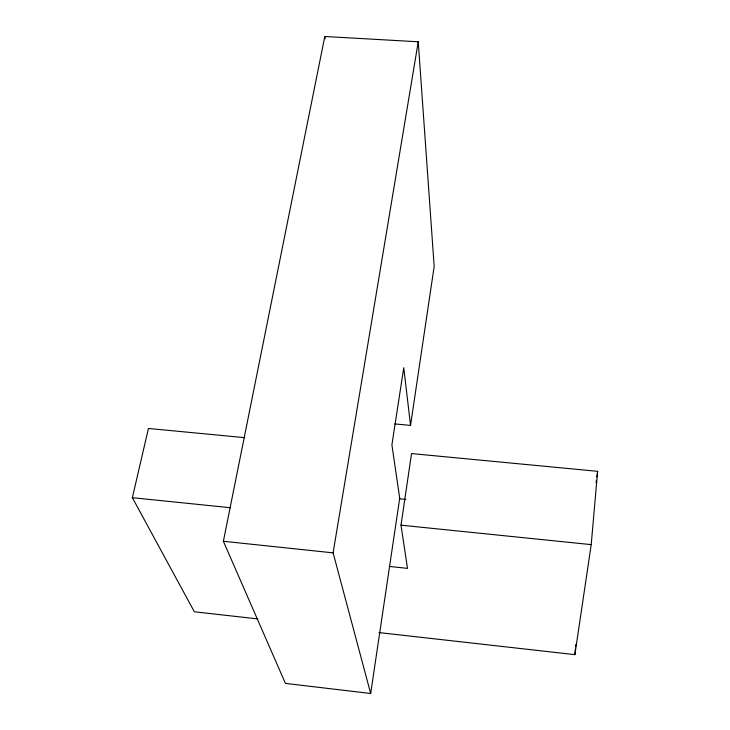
<?xml version="1.0" encoding="UTF-8"?>
<svg xmlns="http://www.w3.org/2000/svg" width="730" height="730" viewBox="0 0 730 730"><rect width="100%" height="100%" fill="white"/><g stroke="black" fill="none" stroke-linecap="round" stroke-linejoin="round"><path stroke-width="1.09" d="M378.961 632.582L574.893 654.655L591.209 544.626L597.633 471.324L411.528 453.567L400.998 525.171L407.504 568.369L389.373 566.434M574.893 654.655L575.395 649.061M575.596 646.817L575.797 644.581M596.036 482.594L596.355 480.34M596.839 476.964L597.633 471.324M410.543 425.389L434.177 266.45L418.244 41.774L324.804 36.5L223.38 541.268L285.412 683.389L370.676 693.5L399.712 498.225L391.901 444.899L403.754 367.738L410.543 425.389L394.766 423.92M370.676 693.5L333.099 552.856L418.244 41.774M257.772 618.921L194.353 611.777L132.367 497.696L148.427 428.464L244.778 437.662M399.155 498.754L405.926 499.43M132.367 497.696L230.643 507.742M400.998 525.171L591.209 544.626M223.38 541.268L333.099 552.856M324.804 36.5L325.151 38.754"/></g></svg>
